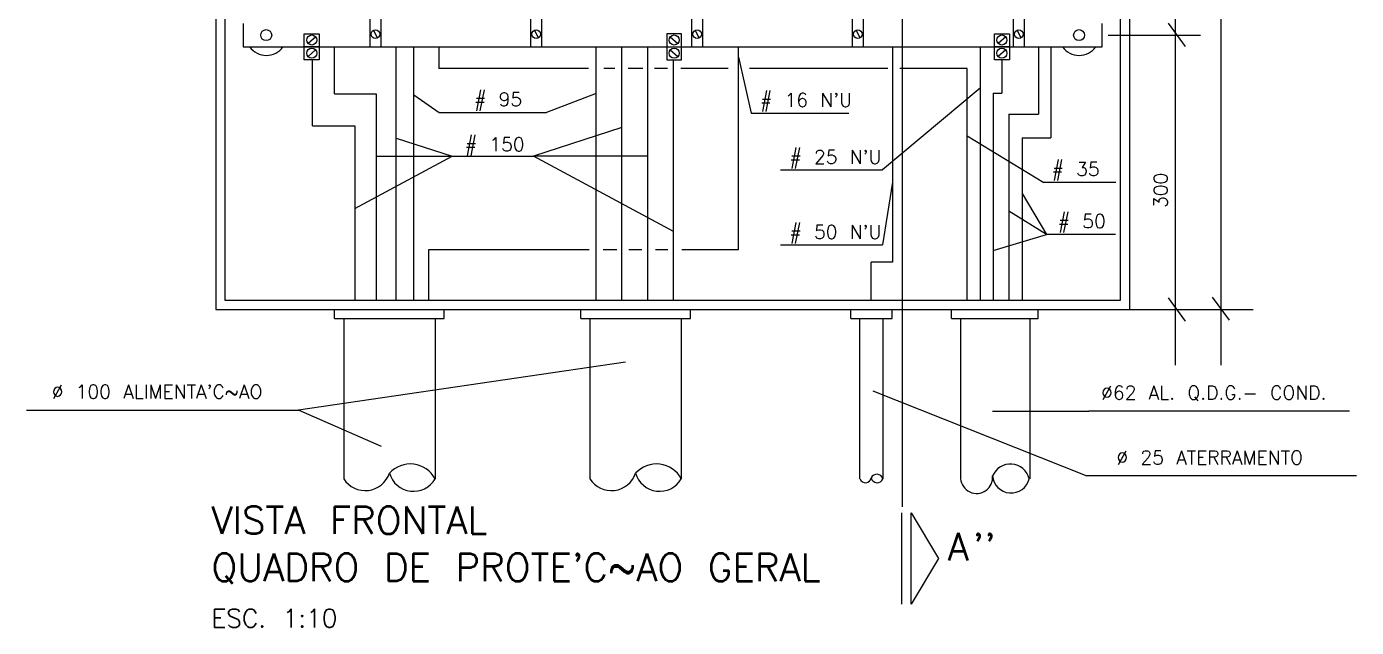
# Model space of a CAD drawing. Extents: x -0.026 to 0.455, y 0.043 to 0.377.
# Drawn here: x -0.0082 to 0.2828, y 0.0427 to 0.1741 of the extents above; entities that cross this region are included whole.
import ezdxf

# ---------------------------------------------------------------- set-up
doc = ezdxf.new("R2010")
doc.units = 0
doc.header["$MEASUREMENT"] = 0
doc.layers.add('DETALHES-DIVERSOS', color=7, linetype='CONTINUOUS')
doc.styles.add('R120', font='txt', dxfattribs={"height": 0.3, "bigfont": 'RHENO'})
doc.styles.add('R60', font='txt', dxfattribs={"height": 0.15, "bigfont": 'RHENO'})
doc.styles.add('R80', font='txt', dxfattribs={"height": 0.2, "bigfont": 'RHENO'})

msp = doc.modelspace()

# ---------------------------------------------------------------- linework, layer by layer
at = {"layer": 'DETALHES-DIVERSOS'}
for p, q in [((0.243219789109227, 0.100071928681966), (0.243219789109227, 0.3200497685755488)), ((0.2532197891092269, 0.100071928681966), (0.2532197891092269, 0.3200497685755488)), ((0.03321978910922695, 0.3122672894003594), (0.03321978910922695, 0.1122672894003594)), ((0.2332197891092269, 0.1122672894003594), (0.2332197891092269, 0.3122672894003594)), ((0.03521978910922684, 0.3102672894003594), (0.03521978910922698, 0.1142672894003594)), ((0.2312197891092269, 0.1142672894003593), (0.2312197891092269, 0.3102672894003595)), ((0.066919789109227, 0.2714672894003594), (0.066919789109227, 0.1697272894003594)), ((0.06931978910922709, 0.2714672894003594), (0.06931978910922695, 0.1697272894003594)), ((0.102119789109227, 0.2714672894003594), (0.102119789109227, 0.1697272894003594)), ((0.104519789109227, 0.2714672894003594), (0.1045197891092269, 0.1697272894003594)), ((0.1373197891092269, 0.2714672894003594), (0.1373197891092269, 0.1697272894003594)), ((0.139719789109227, 0.2714672894003594), (0.139719789109227, 0.1697272894003594)), ((0.1725197891092269, 0.2714672894003594), (0.1725197891092269, 0.1697272894003594)), ((0.174919789109227, 0.2714672894003594), (0.174919789109227, 0.1697272894003594)), ((0.2077197891092268, 0.2714672894003593), (0.2077197891092268, 0.1697272894003592)), ((0.2101197891092269, 0.2714672894003593), (0.2101197891092268, 0.1697272894003592)), ((0.1834590710841545, 0.2427155031766823), (0.1834590710841545, 0.06906420846551811)), ((0.0392197891092269, 0.1748072894003594), (0.0392197891092269, 0.1697272894003594)), ((0.2272197891092269, 0.1697272894003594), (0.227219789109227, 0.1748072894003594)), ((0.2416438611815305, 0.1748622431070878), (0.245368972567082, 0.1697859764018817)), ((0.05259712092620347, 0.1668823048253378), (0.05259712092620347, 0.1725650444541893)), ((0.05259712092620347, 0.1725650444541893), (0.05585742176855973, 0.1725650444541893)), ((0.05508340844214019, 0.1718904876546816), (0.05342725831164302, 0.1704471438602019)), ((0.05585742176855973, 0.1725650444541893), (0.05585742176855973, 0.1668823048253378)), ((0.06775626568513075, 0.1733592595400428), (0.06856426823892292, 0.1716489874678496)), ((0.1029562656851309, 0.1733592595400428), (0.1037642682389229, 0.1716489874678496)), ((0.1318934817332351, 0.1725650444541893), (0.1318934817332351, 0.1668823048253378)), ((0.1351537825755912, 0.1725650444541893), (0.1318934817332351, 0.1725650444541893)), ((0.1326674950596546, 0.1718904876546816), (0.1343236451901515, 0.1704471438602019)), ((0.1351537825755912, 0.1668823048253378), (0.1351537825755912, 0.1725650444541893)), ((0.1381562656851308, 0.1733592595400428), (0.1389642682389229, 0.1716489874678496)), ((0.1733562656851306, 0.1733592595400428), (0.1741642682389228, 0.1716489874678496)), ((0.2036287473796651, 0.1668823048253377), (0.2036287473796651, 0.1725650444541891)), ((0.2036287473796651, 0.1725650444541891), (0.2068890482220212, 0.1725650444541891)), ((0.2061150348956017, 0.1718904876546814), (0.2044588847651046, 0.1704471438602017)), ((0.2068890482220212, 0.1725650444541891), (0.2068890482220212, 0.1668823048253377)), ((0.2085562656851307, 0.1733592595400427), (0.2093642682389228, 0.1716489874678494)), ((0.228513408568994, 0.1722359044207386), (0.2486897599701818, 0.1722359044207386)), ((0.0392197891092269, 0.1697272894003594), (0.2272197891092269, 0.1697272894003594)), ((0.05585742176855973, 0.1697236746397635), (0.05259712092620347, 0.1697236746397635)), ((0.0550652041288663, 0.1690332526827967), (0.0534079307350251, 0.1675889299582386)), ((0.05922648591975957, 0.1593981048556435), (0.05922648591975957, 0.1697272894003594)), ((0.07269566158323187, 0.1142672894003594), (0.07269566158323187, 0.1697272894003595)), ((0.07654399621267245, 0.1142672894003594), (0.07654399621267231, 0.1697272894003595)), ((0.08204757539941354, 0.1697272894003594), (0.08204757539941354, 0.1649714312261074)), ((0.116447967350957, 0.1142672894003594), (0.116447967350957, 0.1697272894003595)), ((0.1221165659094018, 0.1142672894003594), (0.1221165659094018, 0.1697272894003595)), ((0.1277363332275274, 0.1142672894003594), (0.1277363332275277, 0.1697272894003594)), ((0.1318934817332351, 0.1697236746397635), (0.1351537825755912, 0.1697236746397635)), ((0.1326856993729282, 0.1690332526827967), (0.1343429727667694, 0.1675889299582386)), ((0.1475829389801785, 0.1253734608453658), (0.1475829389801785, 0.1697272894003594)), ((0.1813138228739902, 0.1697272894003594), (0.1813138228739902, 0.1225861694227301)), ((0.2004746740974176, 0.1697272894003594), (0.2004746740974176, 0.1142672894003594)), ((0.2068890482220212, 0.1697236746397634), (0.2036287473796651, 0.1697236746397634)), ((0.2060968305823279, 0.1690332526827966), (0.2044395571884867, 0.1675889299582384)), ((0.2132692228021146, 0.1697272894003594), (0.2132692228021146, 0.1549896813003187)), ((0.2159402473944016, 0.1697272894003594), (0.2159402473944016, 0.1497727385279438)), ((0.05585742176855973, 0.1668823048253378), (0.05259712092620347, 0.1668823048253378)), ((0.05437289958561422, 0.1524133560506397), (0.05437289958561422, 0.166882304825338)), ((0.1318934817332351, 0.1668823048253378), (0.1351537825755912, 0.1668823048253378)), ((0.1333780039161806, 0.1142672894003594), (0.1333780039161806, 0.166882304825338)), ((0.1475829389801785, 0.1674153750913474), (0.1503956449824471, 0.1552037257160727)), ((0.2068890482220212, 0.1668823048253377), (0.2036287473796651, 0.1668823048253377)), ((0.2052588978008431, 0.1668823048253377), (0.2052588978008431, 0.1595805893968397)), ((0.1147778639329853, 0.1649714312261074), (0.08204757539941354, 0.1649714312261074)), ((0.1205319755217832, 0.1649714312261074), (0.1181189606248331, 0.1649714312261074)), ((0.1266573175983248, 0.1649714312261074), (0.1235018372654565, 0.1649714312261074)), ((0.1320401964691635, 0.1649714312261074), (0.1292559488542543, 0.1649714312261074)), ((0.1453659135334701, 0.1649714312261074), (0.1350100604430521, 0.1649714312261074)), ((0.1802586243461221, 0.1649714312261074), (0.149990855964855, 0.1649714312261074)), ((0.1976556217425383, 0.1649714312261074), (0.1829277906213413, 0.1649714312261074)), ((0.1976556217425383, 0.1142672894003593), (0.1976556217425383, 0.1649714312261074)), ((0.2004746740974176, 0.1606877423319805), (0.1790976915811797, 0.1428262560907246)), ((0.05922648591975957, 0.1593981048556435), (0.06831733412949405, 0.1593981048556435)), ((0.06831733412949405, 0.1593981048556435), (0.06831733412949405, 0.1142672894003594)), ((0.07654399621267231, 0.1591977500094643), (0.08213611316051157, 0.1553629095004553)), ((0.116447967350957, 0.159490420110846), (0.105578540035429, 0.1553629095004553)), ((0.2033079551616693, 0.1595805893968397), (0.2033079551616693, 0.1142672894003593)), ((0.2033079551616693, 0.1595805893968397), (0.2052588978008431, 0.1595805893968397)), ((0.08213611316051157, 0.1553629095004553), (0.105578540035429, 0.1553629095004553)), ((0.1503956449824471, 0.1552037257160727), (0.1717756057497945, 0.1552037257160727)), ((0.2067958489373785, 0.1549896813003187), (0.2067958489373785, 0.1142672894003593)), ((0.2067958489373785, 0.1549896813003187), (0.2132692228021146, 0.1549896813003187)), ((0.05437289958561422, 0.1524133560506397), (0.06365769177825797, 0.1524133560506397)), ((0.06365769177825797, 0.1524133560506397), (0.06365769177825797, 0.1142672894003594)), ((0.1221165659094018, 0.1520475222073247), (0.102765645429936, 0.1457758082279328)), ((0.07269566158323187, 0.1497471687960449), (0.08494900776600474, 0.1457758082279328)), ((0.1976556217425383, 0.1502738215344775), (0.2144138199229622, 0.1400433692062308)), ((0.2096756908184099, 0.1497727385279438), (0.2096756908184099, 0.1142672894003593)), ((0.2096756908184099, 0.1497727385279438), (0.2159402473944016, 0.1497727385279438)), ((0.06365769177825797, 0.1343430801997982), (0.08494900776600474, 0.1457758082279328)), ((0.06831733412949405, 0.145775808227933), (0.08494900776600474, 0.1457758082279328)), ((0.08494900776600474, 0.1457758082279328), (0.102765645429936, 0.1457758082279328)), ((0.1333780039161806, 0.1293379906184242), (0.102765645429936, 0.1457758082279328)), ((0.1277363332275276, 0.145775808227933), (0.102765645429936, 0.1457758082279328)), ((0.156821176461213, 0.1428262560907246), (0.1790976915811797, 0.1428262560907246)), ((0.1813138228739902, 0.1400713534512885), (0.1790976915811797, 0.1264205835062529)), ((0.2302125417354402, 0.1400433692062308), (0.2144138199229622, 0.1400433692062308)), ((0.2096756908184099, 0.137650108635635), (0.2149787144766258, 0.1286750989596402)), ((0.2149787144766258, 0.1286750989596402), (0.2067958489373785, 0.1337857067606316)), ((0.2033079551616693, 0.1251552101506888), (0.2149787144766258, 0.1286750989596402)), ((0.2300804361360232, 0.1286750989596402), (0.2149787144766258, 0.1286750989596402)), ((0.07984994917182463, 0.1142672894003594), (0.07984994917182463, 0.1253734608453658)), ((0.07984994917182463, 0.1253734608453658), (0.1149642140327985, 0.1253734608453658)), ((0.1179674710203726, 0.1253734608453658), (0.1209707280079465, 0.1253734608453658)), ((0.1235926181792388, 0.1253734608453658), (0.1264528648409222, 0.1253734608453658)), ((0.1294561195982811, 0.1253734608453658), (0.1321733537038588, 0.1253734608453658)), ((0.1351766106914329, 0.1253734608453658), (0.1475829389801785, 0.1253734608453658)), ((0.156821176461213, 0.1264205835062529), (0.1790976915811797, 0.1264205835062529)), ((0.1766465765672749, 0.1142672894003593), (0.1766465765672749, 0.1225861694227301)), ((0.1813138228739902, 0.1225861694227301), (0.1766465765672749, 0.1225861694227301)), ((0.03521978910922698, 0.1142672894003594), (0.2312197891092269, 0.1142672894003593)), ((0.2416438611815305, 0.1147930977373099), (0.245368972567082, 0.1097168310321038)), ((0.2512952760682542, 0.1149623087558486), (0.2550203874538056, 0.1098860420506425)), ((0.03321978910922695, 0.1122672894003594), (0.2332197891092269, 0.1122672894003594)), ((0.05921978910922689, 0.1102672894003594), (0.05921978910922689, 0.1122672894003594)), ((0.0832197891092271, 0.1102672894003594), (0.0832197891092271, 0.1122672894003594)), ((0.1130892256463417, 0.1102672894003594), (0.1130892256463417, 0.1122672894003594)), ((0.1370892256463418, 0.1102672894003594), (0.1370892256463418, 0.1122672894003594)), ((0.172219789109227, 0.1102672894003594), (0.172219789109227, 0.1122672894003594)), ((0.1812197891092269, 0.1102672894003594), (0.1812197891092269, 0.1122672894003594)), ((0.1942197891092269, 0.1102672894003594), (0.1942197891092269, 0.1122672894003594)), ((0.213219789109227, 0.1102672894003594), (0.213219789109227, 0.1122672894003594)), ((0.2332197891092269, 0.1122672894003594), (0.2602646509996431, 0.1122672894003594)), ((0.05921978910922689, 0.1102672894003595), (0.0832197891092271, 0.1102672894003594)), ((0.06121978910922707, 0.1102672894003594), (0.06121978910922707, 0.07521699359872003)), ((0.08121978910922692, 0.1102672894003594), (0.08121978910922692, 0.0752169935987203)), ((0.1130892256463417, 0.1102672894003595), (0.1370892256463421, 0.1102672894003594)), ((0.1150892256463419, 0.1102672894003594), (0.1150892256463419, 0.07521699359872003)), ((0.1350892256463419, 0.1102672894003594), (0.1350892256463419, 0.07521699359872003)), ((0.172219789109227, 0.1102672894003595), (0.1812197891092271, 0.1102672894003594)), ((0.1740849114200898, 0.1102672894003594), (0.1740849114200898, 0.07521699359871989)), ((0.1792197891092269, 0.1102672894003594), (0.1792197891092269, 0.0752169935987203)), ((0.1942197891092269, 0.1102672894003595), (0.213219789109227, 0.1102672894003594)), ((0.1962197891092269, 0.1102672894003594), (0.1962197891092269, 0.07521699359872003)), ((0.211354666798364, 0.1102672894003594), (0.211354666798364, 0.07521699359871974)), ((0.1228728741767957, 0.1007447902321618), (0.05134771598082494, 0.09024799809126278)), ((0.1770101373446022, 0.09448109921181214), (0.2238059242430019, 0.07586160416099545)), ((-0.008174258754887092, 0.09024799809126278), (0.05134771598082509, 0.09024799809126278)), ((0.06949757157617058, 0.08225043755922315), (0.05134771598082494, 0.09024799809126278)), ((0.2032295357335678, 0.09003816336170388), (0.2243061116268291, 0.09003816336170388)), ((0.2813271616675458, 0.09003816336170388), (0.2243061116268291, 0.09003816336170388)), ((0.2828277177069572, 0.07586160416099545), (0.2238059242430017, 0.07586160416099545)), ((0.1833818511881763, 0.04774905914161281), (0.1833818511881763, 0.0677490591416128)), ((0.1853818511881762, 0.0677490591416128), (0.1913818511881763, 0.0577490591416128)), ((0.1853818511881762, 0.04774905914161281), (0.1853818511881762, 0.0677490591416128)), ((0.1913818511881763, 0.0577490591416128), (0.1853818511881762, 0.04774905914161281))]:
    msp.add_line(p, q, dxfattribs=at)
for centre, radius in [((0.04425618591764306, 0.1722672894003594), 0.0012), ((0.05422712092620344, 0.1712011878465224), 0.001099255445962086), ((0.06814439816024419, 0.1724966264322379), 0.0009459295412021973), ((0.1033443981602443, 0.1724966264322379), 0.0009459295412021973), ((0.1335237825755914, 0.1712011878465224), 0.001099255445962086), ((0.1385443981602442, 0.1724966264322379), 0.0009459295412021973), ((0.1737443981602441, 0.1724966264322379), 0.0009459295412021973), ((0.2052587473796649, 0.1712011878465222), 0.001099255445962086), ((0.2089443981602442, 0.1724966264322377), 0.0009459295412021973), ((0.222139789109227, 0.1722672894003594), 0.0012), ((0.05422712092620344, 0.1683219306172796), 0.001099255445962086), ((0.1335237825755914, 0.1683219306172796), 0.001099255445962086), ((0.2052587473796649, 0.1683219306172795), 0.001099255445962086)]:
    msp.add_circle(centre, radius, dxfattribs=at)
for centre, radius, start, end in [((0.04429978910922699, 0.1722672894003594), 0.004432626497552441, 214.9613472806538, 325.0386527193462), ((0.222139789109227, 0.1722672894003594), 0.004432626497552441, 214.9613472806535, 325.0386527193466), ((0.06592797702056685, 0.0781988832176171), 0.005573033205335517, 212.347767251793, 341.7207168868078), ((0.07577649304954122, 0.07224134462104559), 0.006203544054145649, 28.66379879728018, 137.2677170641195), ((0.07647762842826282, 0.07792355762542229), 0.005460181018494123, 195.6468592146491, 330.28465664675), ((0.1197974135576817, 0.0781988832176171), 0.005573033205335517, 212.347767251793, 341.7207168868078), ((0.1296459295866561, 0.07224134462104559), 0.006203544054145649, 28.66379879728018, 137.2677170641195), ((0.1303470649653775, 0.07792355762542229), 0.005460181018494123, 195.6468592146491, 330.28465664675), ((0.1778998462068154, 0.07483194688807288), 0.001374958266641655, 16.26273953161312, 154.9280738085166), ((0.1997196744696116, 0.07552403231470663), 0.003513327526569308, 185.0136210808151, 5.440139942550759), ((0.2071114511754353, 0.07419897392031259), 0.004232588409455423, 13.91719853758858, 156.9361906068123), ((0.2072674422053265, 0.07614912548071402), 0.004060777744989316, 184.1236841165778, 346.7297050278226), ((0.1754141413210178, 0.07559885756778556), 0.001253912794687166, 197.730365021456, 351.5496990213052), ((0.1779649550653042, 0.07567722611593723), 0.0013365711532468, 191.3322161716759, 339.8585971684568)]:
    msp.add_arc(centre, radius, start, end, dxfattribs=at)

# ---------------------------------------------------------------- texts
at = {"layer": 'DETALHES-DIVERSOS', "style": 'R60'}
msp.add_text('300            100      100    100      200          95     105', height=0.003, rotation=90, dxfattribs=at).set_placement((0.241493422921178, 0.1344631080837296))
at = {"layer": 'DETALHES-DIVERSOS'}
for s, height, style, p in [('# 95', 0.003, 'R60', (0.08973890953925434, 0.1567324965367256)), ("# 16 N'U", 0.003, 'R60', (0.1523143595522531, 0.156573312752343)), ('# 150', 0.003, 'R60', (0.08772730128973563, 0.1468714746644012)), ("# 25 N'U", 0.003, 'R60', (0.1587555543912789, 0.1441149719009607)), ('# 35', 0.003, 'R60', (0.2161426252467723, 0.1414710047425697)), ("# 50 N'U", 0.003, 'R60', (0.1587555543912789, 0.1277092993164891)), ('# 50', 0.003, 'R60', (0.2174710933871566, 0.1300766433992207)), ("%%C 100 ALIMENTA'C~AO ", 0.003, 'R60', (-0.002672228093139211, 0.09274723410550621)), (' %%C62 AL. Q.D.G.- COND.', 0.003, 'R60', (0.2243061177388992, 0.09253739937594731)), ('%%C 25 ATERRAMENTO', 0.003, 'R60', (0.2303083174482634, 0.07836084017523888)), ('VISTA FRONTAL', 0.006, 'R120', (0.03226833956179832, 0.06313213033746734)), ('A', 0.006, 'R120', (0.1933662052657067, 0.05736386256955285)), (" ''", 0.006, 'R120', (0.1934266903132452, 0.05726814400462246)), ("QUADRO DE PROTE'C~AO GERAL", 0.006, 'R120', (0.03226833956179832, 0.0528464160517531)), ('ESC. 1:10', 0.004, 'R80', (0.03226833956179832, 0.04269589321146313))]:
    msp.add_text(s, height=height, dxfattribs=dict(at, style=style)).set_placement(p)

doc.saveas('drawing.dxf')
